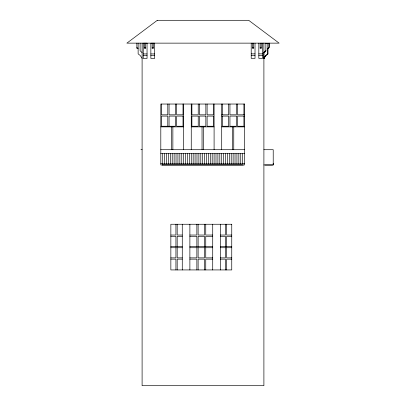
<?xml version="1.0" encoding="UTF-8"?>
<svg xmlns="http://www.w3.org/2000/svg" width="406" height="406" viewBox="0 0 406 406"><rect width="100%" height="100%" fill="white"/><g stroke="black" fill="none" stroke-linecap="round" stroke-linejoin="round"><path stroke-width="0.61" d="M162.71 163.877L242.641 163.877L242.641 153.656M267.848 48.187L267.864 54.023L265.707 55.698L263.854 58.525L265.707 55.536L263.854 58.362L265.722 55.536L267.864 53.866M263.9 58.276L265.752 55.536M263.87 52.648L265.884 50.75M263.854 58.525L263.854 52.81L265.869 50.912L265.869 43.137M264.813 52.186L265.884 50.912M267.828 48.502L268.706 47.791M267.828 48.664L269.127 47.598L269.127 43.137L269.097 47.598M263.854 52.648L264.813 52.024M265.839 43.3L269.127 43.3M252.542 47.436L253.613 47.436M260.155 47.436L261.225 47.436M144.572 47.502L145.642 47.502M152.184 47.502L153.255 47.502M251.212 53.866L255.019 53.866M258.825 53.866L262.631 53.866M143.242 53.932L147.048 53.932M150.854 53.932L154.661 53.932M267.823 54.023L267.823 43.3M251.212 55.536L255.019 55.536M258.825 55.536L262.631 55.536M143.242 55.607L147.048 55.607M150.854 55.607L154.661 55.607M221.706 114.822L228.685 114.822L228.685 104.037M244.544 114.822L237.566 114.822L237.566 104.037M221.706 116.091L228.685 116.091L228.685 126.241L222.341 126.241L222.341 116.091M244.544 116.091L237.566 116.091L237.566 126.241L243.91 126.241L243.91 116.091M160.806 126.875L183.644 126.875M191.256 126.875L214.094 126.875M221.706 126.875L244.544 126.875M140.923 149.697L142.1 149.697M160.806 149.712L244.544 149.712M263.9 149.712L273.218 149.712L273.218 164.937L263.9 164.937M160.806 153.656L244.544 153.656M160.806 163.324L162.71 163.324M242.641 163.324L244.544 163.324M162.075 165.054L243.275 165.054M265.077 165.054L272.583 165.054M170.85 235.038L175.925 235.038L175.925 224.254M182.269 235.038L177.194 235.038L177.194 224.254M189.881 235.038L196.859 235.038L196.859 224.254M212.719 235.038L205.74 235.038L205.74 224.254M220.331 235.038L225.406 235.038L225.406 224.254M231.75 235.038L226.675 235.038L226.675 224.254M170.85 236.307L175.925 236.307L175.925 246.457M182.269 236.307L177.194 236.307L177.194 246.457M189.881 236.307L196.859 236.307L196.859 246.457M212.719 236.307L205.74 236.307L205.74 246.457M220.331 236.307L225.406 236.307L225.406 246.457M231.75 236.307L226.675 236.307L226.675 246.457M170.85 246.457L182.269 246.457M189.881 246.457L212.719 246.457M220.331 246.457L231.75 246.457M170.85 247.726L182.269 247.726M189.881 247.726L212.719 247.726M220.331 247.726L231.75 247.726M170.85 257.876L175.925 257.876L175.925 247.726M182.269 257.876L177.194 257.876L177.194 247.726M189.881 257.876L196.859 257.876L196.859 247.726M212.719 257.876L205.74 257.876L205.74 247.726M220.331 257.876L225.406 257.876L225.406 247.726M231.75 257.876L226.675 257.876L226.675 247.726M170.85 259.145L175.925 259.145L175.925 269.929M182.269 259.145L177.194 259.145L177.194 269.929M189.881 259.145L196.859 259.145L196.859 269.929M212.719 259.145L205.74 259.145L205.74 269.929M220.331 259.145L225.406 259.145L225.406 269.929M231.75 259.145L226.675 259.145L226.675 269.929M142.1 52.648L140.116 50.75L140.116 43.137M136.868 47.436L138.136 48.502L136.868 48.502L136.868 43.137M142.1 58.362L140.248 55.536L138.136 53.866L138.136 43.137M273.218 163.324L273.218 164.937M263.9 43.041L263.9 385.7L142.1 385.7L142.1 43.137M262.631 43.137L262.631 58.362L258.825 58.362L258.825 43.137M261.225 43.137L261.225 48.502L260.155 48.502L260.155 43.137M255.019 43.137L255.019 58.362L251.212 58.362L251.212 43.137M253.613 43.137L253.613 48.502L252.542 48.502L252.542 43.137M243.91 104.037L243.91 114.822M240.738 153.656L240.738 163.877M238.835 153.656L238.835 163.877M236.931 153.656L236.931 163.877M236.297 104.037L236.297 114.822L229.943 114.822L229.943 104.037M235.028 153.656L235.028 163.877M233.754 126.875L233.754 149.712M233.125 153.656L233.125 163.877M232.486 126.875L232.486 149.712M231.222 153.656L231.222 163.877M229.319 153.656L229.319 163.877M227.416 153.656L227.416 163.877M225.513 153.656L225.513 163.877M223.61 153.656L223.61 163.877M222.341 104.037L222.341 114.822M221.706 104.037L221.706 149.712M221.706 153.656L221.706 163.877M220.331 224.254L220.331 269.929M219.803 153.656L219.803 163.877M217.9 153.656L217.9 163.877M215.997 153.656L215.997 163.877M214.094 104.037L214.094 149.712M214.094 153.656L214.094 163.877M213.46 104.037L213.46 114.822L207.116 114.822L207.116 104.037M212.719 224.254L212.719 269.929M212.191 153.656L212.191 163.877M210.288 153.656L210.288 163.877M208.395 153.656L208.395 163.877M206.492 153.656L206.492 163.877M205.847 104.037L205.847 114.822L199.503 114.822L199.503 104.037M204.588 153.656L204.588 163.877M204.472 224.254L204.472 235.038L198.128 235.038L198.128 224.254M204.472 246.457L204.472 236.307L198.128 236.307L198.128 246.457M204.472 247.726L204.472 257.876L198.128 257.876L198.128 247.726M204.472 269.929L204.472 259.145L198.128 259.145L198.128 269.929M203.31 126.875L203.31 149.712M202.685 153.656L202.685 163.877M202.041 126.875L202.041 149.712M200.782 153.656L200.782 163.877M198.879 153.656L198.879 163.877M198.235 104.037L198.235 114.822L191.891 114.822L191.891 104.037M196.976 153.656L196.976 163.877M195.073 153.656L195.073 163.877M193.17 153.656L193.17 163.877M191.256 104.037L191.256 149.712M191.267 153.656L191.267 163.877M189.881 224.254L189.881 269.929M189.363 153.656L189.363 163.877M187.46 153.656L187.46 163.877M185.557 153.656L185.557 163.877M183.644 104.037L183.644 149.712M183.654 153.656L183.654 163.877M183.01 104.037L183.01 114.822L176.671 114.822L176.671 104.037M182.269 224.254L182.269 269.929M181.751 153.656L181.751 163.877M179.838 153.656L179.838 163.877M177.935 153.656L177.935 163.877M176.031 153.656L176.031 163.877M175.402 104.037L175.402 114.822L169.058 114.822L169.058 104.037M174.128 153.656L174.128 163.877M172.865 126.875L172.865 149.712M172.225 153.656L172.225 163.877M171.596 126.875L171.596 149.712M170.322 153.656L170.322 163.877M169.058 126.241L169.058 116.091L175.402 116.091L175.402 126.241L161.441 126.241L161.441 116.091L167.79 116.091L167.79 126.241M168.419 153.656L168.419 163.877M167.79 104.037L167.79 114.822L161.441 114.822L161.441 104.037M166.516 153.656L166.516 163.877M164.613 153.656L164.613 163.877M162.71 153.656L162.71 164.937M153.255 43.209L153.255 48.568L152.184 48.568L152.184 43.209M145.642 43.209L145.642 48.568L144.572 48.568L144.572 43.209M157.325 20.3L126.875 43.137L279.125 43.137L248.675 20.3L157.325 20.3M147.048 43.209L143.242 43.209L143.242 58.434L147.048 58.434L147.048 43.209M154.661 43.209L150.854 43.209L150.854 58.434L154.661 58.434L154.661 43.209M244.544 104.037L160.806 104.037L160.806 164.937L244.544 164.937L244.544 104.037M183.01 116.091L176.671 116.091L176.671 126.241L183.01 126.241L183.01 116.091M198.235 116.091L191.891 116.091L191.891 126.241L198.235 126.241L198.235 116.091M205.847 116.091L199.503 116.091L199.503 126.241L205.847 126.241L205.847 116.091M213.46 116.091L207.116 116.091L207.116 126.241L213.46 126.241L213.46 116.091M236.297 116.091L229.943 116.091L229.943 126.241L236.297 126.241L236.297 116.091M231.75 224.254L170.85 224.254L170.85 269.929L231.75 269.929L231.75 224.254"/></g></svg>
